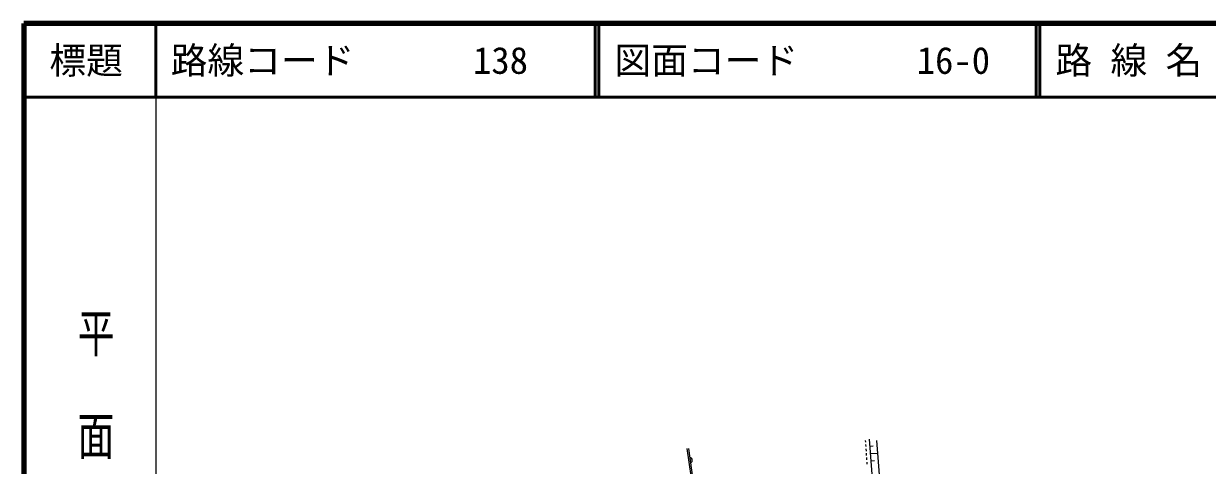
# Model space of a CAD drawing. Units: millimetres, scale not verified. Extents: x 40000 to 680000, y 20000 to 380000.
# Drawn here: x 40000 to 201056, y 319888 to 380000 of the extents above; entities that cross this region are included whole.
import ezdxf
from ezdxf.enums import TextEntityAlignment as Align

# ---------------------------------------------------------------- set-up
doc = ezdxf.new("R2010")
doc.units = ezdxf.units.MM
doc.header["$LTSCALE"] = 1000
for name, color, linetype, lineweight in [('M-BGD', 7, 'Continuous', 25), ('M-TTL', 2, 'Continuous', 140), ('M-TTL-BAND', 7, 'Continuous', 25), ('M-TTL-LINE', 7, 'Continuous', 50)]:
    doc.layers.add(name, color=color, linetype=linetype, lineweight=lineweight)
doc.layers.add('M-TTL-TXT', color=7, linetype='Continuous')
doc.styles.add('@ＭＳ ゴシック', font='')
doc.styles.add('ＭＳ ゴシック', font='')
doc.styles.get('@ＭＳ ゴシック').set_extended_font_data('@MS Gothic')
doc.styles.get('ＭＳ ゴシック').set_extended_font_data('MS Gothic')

msp = doc.modelspace()

# ---------------------------------------------------------------- linework, layer by layer
at = {"layer": 'M-BGD'}
for p, q in [((133242, 301307), (130293, 322156)), ((133470, 301134), (130492, 322185)), ((154570, 323029), (154551, 323287)), ((154614, 322431), (154592, 322730)), ((154658, 321832), (154636, 322132)), ((156450, 305165), (155072, 323462)), ((155138, 322495), (155591, 322529)), ((156039, 323265), (157411, 305965)), ((154702, 321234), (154680, 321533)), ((154746, 320636), (154724, 320935)), ((155213, 321497), (156121, 321566)), ((155289, 320500), (155747, 320535)), ((154790, 320037), (154768, 320336))]:
    msp.add_line(p, q, dxfattribs=at)
msp.add_arc((130573, 320573), 406, 300.67285, 75.4331, dxfattribs=at)
at = {"layer": 'M-TTL'}
for p, q in [((40000, 380000), (40000, 20000)), ((680000, 380000), (40000, 380000))]:
    msp.add_line(p, q, dxfattribs=at)
at = {"layer": 'M-TTL-BAND'}
msp.add_line((58000, 370000), (58000, 20000), dxfattribs=at)
at = {"layer": 'M-TTL-LINE'}
for p, q in [((58000, 380000), (58000, 370000)), ((117750, 380000), (117750, 370000)), ((118250, 380000), (118250, 370000)), ((177750, 380000), (177750, 370000)), ((178250, 380000), (178250, 370000)), ((40000, 370000), (680000, 370000))]:
    msp.add_line(p, q, dxfattribs=at)

# ---------------------------------------------------------------- texts
at = {"layer": 'M-TTL-BAND', "style": '@ＭＳ ゴシック', "width": 1.4}
msp.add_text('平  面  図', height=3666, rotation=270, dxfattribs=at).set_placement((49777, 306475), align=Align.MIDDLE_RIGHT)
at = {"layer": 'M-TTL-TXT', "style": 'ＭＳ ゴシック'}
msp.add_text('標題', height=3666, dxfattribs=at).set_placement((48500, 375000), align=Align.MIDDLE_CENTER)
for s, p in [('路線コード', (60000, 375000)), ('図面コード', (120380, 375000)), ('路 線 名', (180380, 375000)), ('138', (101142, 375000)), ('16-0', (161521, 375000))]:
    msp.add_text(s, height=3666, dxfattribs=at).set_placement(p, align=Align.MIDDLE_LEFT)

doc.saveas('drawing.dxf')
